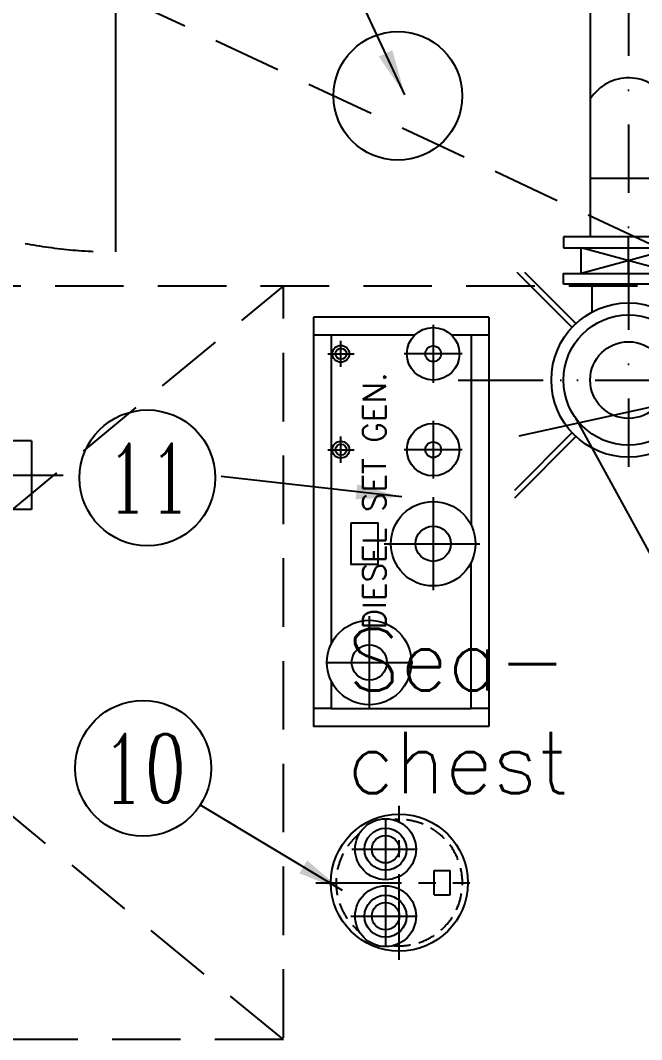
# Model space of a CAD drawing. Extents: x 33214 to 95067, y 8279 to 51908.
# Drawn here: x 45227 to 46587, y 18617 to 20849 of the extents above; entities that cross this region are included whole.
import ezdxf
from ezdxf.enums import TextEntityAlignment as Align

# ---------------------------------------------------------------- set-up
doc = ezdxf.new("R2010")
doc.units = 0
doc.header["$LTSCALE"] = 300
doc.header["$MEASUREMENT"] = 0
for name, pattern in [('AM_ISO08W050x2', [9, 6, -0.75, 1.5, -0.75]), ('CENTER', [3, 2.5, -0.25, 0, -0.25]), ('DASHDOT', [1, 0.5, -0.25, 0, -0.25]), ('DASHED', [0.75, 0.5, -0.25]), ('HIDDEN2', [0.1875, 0.125, -0.0625]), ('PHANTOM2', [1.25, 0.625, -0.125, 0.125, -0.125, 0.125, -0.125]), ('SNT-025', [0.74, 0.4, -0.17, 0, -0.17])]:
    doc.linetypes.add(name, pattern=pattern)
doc.layers.get('0').update_dxf_attribs({"linetype": 'CONTINUOUS'})
for name, color, linetype in [('025CON', 2, 'CONTINUOUS'), ('050CON', 4, 'CONTINUOUS'), ('CO1', 1, 'CONTINUOUS'), ('GENERATORSETT', 1, 'CONTINUOUS'), ('I0CE1', 1, 'CENTER'), ('I0CO1', 1, 'CONTINUOUS'), ('KOMP', 1, 'CONTINUOUS'), ('M0CE1', 1, 'CENTER'), ('M0CO2', 2, 'CONTINUOUS'), ('M0CO3', 3, 'CONTINUOUS'), ('POSNR', 2, 'CONTINUOUS'), ('Poz', 1, 'CONTINUOUS'), ('S0CO1', 1, 'CONTINUOUS'), ('S0CO2', 2, 'CONTINUOUS'), ('S0TX1', 1, 'CONTINUOUS'), ('SCE1', 1, 'DASHDOT'), ('Tanks', 9, 'CONTINUOUS')]:
    doc.layers.add(name, color=color, linetype=linetype)
doc.styles.add('18', font='romans', dxfattribs={"height": 180})
doc.styles.add('LIT2_5', font='Romanc.shx', dxfattribs={"width": 0.85})
doc.styles.get("Standard").update_dxf_attribs({"font": 'txt.shx', "height": 100})
doc.dimstyles.get("Standard").update_dxf_attribs({"dimscale": 100, "dimtxt": 100, "dimasz": 1, "dimexe": 0.05, "dimexo": 0.05, "dimgap": 0.5, "dimtad": 1, "dimdec": 0, "dimdsep": 46, "dimtxsty": 'STANDARD', "dimcen": 1.5, "dimclrd": 1, "dimclre": 1, "dimclrt": 2, "dimadec": 0, "dimazin": 0, "dimtfac": 1, "dimtdec": 0, "dimtmove": 2, "dimatfit": 3, "dimfxl": 1, "dimtolj": 1, "dimarcsym": 0})

# ---------------------------------------------------------------- blocks, each defined once
blk = doc.blocks.new('below 1-deck')
at = {"linetype": 'DASHED'}
for p, q in [((10000, 0), (14000, -1875)), ((14000, -1875), (9000, -1875)), ((13000, -3525), (11000, -1875)), ((11000, -3525), (13000, -1875)), ((13000, -4646), (13000, -1875)), ((13000, -3525), (9000, -3525))]:
    blk.add_line(p, q, dxfattribs=at)
at = {"linetype": 'DASHED', "insert": (13139.7, -2625.6), "char_height": 135, "attachment_point": 1, "style": '18'}
blk.add_mtext_dynamic_manual_height_columns('Sea-\\Pchest', width=1489.572, gutter_width=500, heights=[0], dxfattribs=at)
blk = doc.blocks.new('GENERATOR-CENTER')
at = {"layer": 'GENERATORSETT'}
blk.add_line((207.5, -700), (207.5, -1800), dxfattribs=at)
at = {"layer": 'GENERATORSETT', "linetype": 'DASHDOT'}
blk.add_arc((207.5, -750), 1050, 177.2706, 270, dxfattribs=at)
blk = doc.blocks.new('GENERATOR-BORDE')
at = {"layer": 'GENERATORSETT'}
for p, q in [((0, 75), (-60, 75)), ((0, -55.7), (0, 75)), ((0, -16.8), (0, 75)), ((-2671.2, 0), (68.9, 0)), ((0, -75), (0, -55.7)), ((0, -75), (-60, -75))]:
    blk.add_line(p, q, dxfattribs=at)
blk = doc.blocks.new('BOKSKJØLER-TOPVIEW')
at = {"layer": 'CO1'}
for p, q in [((-2072.5, 2438.9), (-1176.5, 2438.9)), ((-2072.5, 2438.9), (-2072.5, 2054.9)), ((-2033.5, 2438.9), (-2033.5, 2357.2)), ((-1215.5, 2438.9), (-1215.5, 2399.9)), ((-1176.5, 2438.9), (-1176.5, 2054.9)), ((-2033.5, 2399.9), (-1617.3, 2399.9)), ((-1215.5, 2399.9), (-1535.6, 2399.9)), ((-1215.5, 2093.9), (-1215.5, 2399.9)), ((-2033.5, 2276.6), (-2033.5, 2093.9)), ((-1992.5, 2086.2), (-1992.5, 2143.6)), ((-1782.5, 2086.2), (-1782.5, 2143.6)), ((-1963.8, 2114.9), (-2021.2, 2114.9)), ((-1753.8, 2114.9), (-1811.2, 2114.9)), ((-2033.5, 2093.9), (-2033.5, 2054.9)), ((-2033.5, 2093.9), (-1357.3, 2093.9)), ((-1275.6, 2093.9), (-1215.5, 2093.9)), ((-1215.5, 2093.9), (-1215.5, 2054.9)), ((-2072.5, 2054.9), (-1176.5, 2054.9))]:
    blk.add_line(p, q, dxfattribs=at)
blk.add_lwpolyline([(-1621.5, 2136.4), (-1531.5, 2136.4), (-1531.5, 2196.4), (-1621.5, 2196.4)], close=True, dxfattribs=at)
for centre, radius in [((-1576.5, 2316.9), 92.5), ((-1992.5, 2316.9), 57.5), ((-1782.5, 2316.9), 57.5), ((-1576.5, 2316.9), 38.5), ((-1992.5, 2316.9), 17.2), ((-1782.5, 2316.9), 17.2), ((-1316.5, 2176.9), 92.5), ((-1316.5, 2176.9), 38.5), ((-1992.5, 2114.9), 18.5), ((-1992.5, 2114.9), 12.1), ((-1782.5, 2114.9), 18.5), ((-1782.5, 2114.9), 12.1)]:
    blk.add_circle(centre, radius, dxfattribs=at)
at = {"layer": 'I0CE1', "linetype": 'AM_ISO08W050x2'}
for p, q in [((-1576.5, 2209.5), (-1576.5, 2418.7)), ((-1992.5, 2380.2), (-1992.5, 2253.7)), ((-1782.5, 2380.2), (-1782.5, 2253.7)), ((-2055.7, 2316.9), (-1929.2, 2316.9)), ((-1845.7, 2316.9), (-1719.2, 2316.9)), ((-1678.2, 2316.9), (-1474.7, 2316.9)), ((-1316.5, 2081.8), (-1316.5, 2272)), ((-1418.2, 2176.9), (-1214.7, 2176.9))]:
    blk.add_line(p, q, dxfattribs=at)
at = {"layer": 'S0TX1', "style": '18'}
blk.add_text('DIESEL SET GEN.', height=50, rotation=180, dxfattribs=at).set_placement((-1388.6, 2212.9))
blk = doc.blocks.new('POS')
at = {"layer": 'POSNR'}
blk.add_circle((0, 0), 148.7, dxfattribs=at)
at = {"layer": 'S0TX1', "linetype": 'Continuous', "style": 'LIT2_5', "width": 0.723514}
blk.add_attdef('POS', text='', height=150, dxfattribs=at).set_placement((1.8, -75.1), align=Align.CENTER)
blk = doc.blocks.new('BOXCOOLER FREQ.CONV.')
at = {"layer": '025CON'}
for p, q in [((-26.7, 76.4), (-26.7, 111.5)), ((26.7, 111.5), (-26.7, 111.5)), ((26.7, 76.4), (26.7, 111.5)), ((26.7, 76.4), (-26.7, 76.4))]:
    blk.add_line(p, q, dxfattribs=at)
for centre, radius in [((0, 0), 150), ((-73.3, -30), 66.7), ((73.3, -30), 66.7), ((-73.3, -30), 46), ((-73.3, -30), 30.1), ((73.3, -30), 46), ((73.3, -30), 30.1)]:
    blk.add_circle(centre, radius, dxfattribs=at)
at = {"layer": 'I0CO1', "linetype": 'PHANTOM2'}
for p, q in [((0, -182.7), (0, 169)), ((-73.3, -103.6), (-73.3, 36.7)), ((73.3, -98.6), (73.3, 36.7)), ((73.3, -106.1), (73.3, 36.7)), ((169, 0), (-169, 0)), ((-140, -30), (-6.7, -30)), ((6.7, -30), (140, -30))]:
    blk.add_line(p, q, dxfattribs=at)
at = {"layer": 'I0CO1', "linetype": 'HIDDEN2'}
for start, end in [(354.6944, 185.3056), (219.1925, 320.8075)]:
    blk.add_arc((0, 0), 138.3, start, end, dxfattribs=at)
blk = doc.blocks.new('B150')
at = {"layer": 'M0CE1'}
blk.add_line((24, 0), (104, 0), dxfattribs=at)
at = {"layer": 'M0CO3'}
for p, q in [((80, 142.5), (104, 142.5)), ((80, -142.5), (80, 142.5)), ((104, 142.5), (104, -142.5)), ((104, -142.5), (80, -142.5))]:
    blk.add_line(p, q, dxfattribs=at)
at = {"layer": 'M0CO3', "color": 3}
for p, q in [((24, 103.5), (80, -103.5)), ((80, 103.5), (24, -103.5)), ((24, 103.5), (80, 103.5)), ((24, -103.5), (80, -103.5))]:
    blk.add_line(p, q, dxfattribs=at)
blk = doc.blocks.new('seachest_cross')
at = {"layer": 'M0CO2'}
for p, q in [((51423, -9559.5), (51423, -7792.6)), ((51423, -9431.1), (51591.3, -9431.1)), ((51425.4, -9663.5), (51425.4, -9724.6))]:
    blk.add_line(p, q, dxfattribs=at)
at = {"layer": 'M0CO2', "linetype": 'Continuous'}
for p, q in [((51382.3, -9758), (51262.3, -9638)), ((51390.8, -9749.5), (51279.3, -9638)), ((51382.3, -9988.4), (51256, -10114.7)), ((51390.8, -9996.9), (51256, -10131.7))]:
    blk.add_line(p, q, dxfattribs=at)
at = {"layer": 'M0CO2'}
blk.add_lwpolyline([(51363.5, -9663.5), (51363.5, -9639.5), (51648.5, -9639.5), (51648.5, -9663.5), (51363.5, -9663.5)], close=True, dxfattribs=at)
blk.add_circle((51506, -9873.2), 169, dxfattribs=at)
at = {"layer": 'M0CO2', "linetype": 'Continuous'}
for radius in [142.5, 84]:
    blk.add_circle((51506, -9873.2), radius, dxfattribs=at)
at = {"layer": 'M0CO2'}
blk.add_arc((51506, -9309.9), 98.5, 30.0402, 147.3873, dxfattribs=at)
at = {"layer": 'SCE1'}
for p, q in [((51506, -5411.9), (51506, -10173.2)), ((51133, -9873.2), (51789.5, -9873.2)), ((51169.3, -9873.2), (51842.7, -9873.2))]:
    blk.add_line(p, q, dxfattribs=at)
at = {"layer": 'KOMP', "xscale": -1, "rotation": 270}
blk.add_blockref('B150', (51506, -9663.5), dxfattribs=at)
blk = doc.blocks.new('A$C361177E3')
for p, q in [((-149.9, -33.8), (-623, -137.1)), ((0, -33.4), (-150, -33.8)), ((-150, -733.8), (-149.9, -33.8)), ((-150, -733.8), (-499.7, -95.2)), ((0, -733.4), (-150, -733.8))]:
    blk.add_line(p, q)

msp = doc.modelspace()

# ---------------------------------------------------------------- linework, layer by layer
at = {"layer": 'M0CO2'}
msp.add_circle((46053.1, 20683.8), 140.9, dxfattribs=at)

# ---------------------------------------------------------------- block references
at = {"layer": '050CON', "rotation": 270}
msp.add_blockref('BOKSKJØLER-TOPVIEW', (43813.5, 18126.4), dxfattribs=at)
at = {"layer": 'GENERATORSETT', "linetype": 'SNT-025'}
msp.add_blockref('GENERATOR-CENTER', (45227.7, 22142), dxfattribs=at)
at = {"layer": 'GENERATORSETT', "linetype": 'SNT-025', "xscale": -1, "rotation": 180}
msp.add_blockref('GENERATOR-BORDE', (45251.4, 19853), dxfattribs=at)
at = {"layer": 'KOMP', "linetype": 'Continuous', "rotation": 270}
msp.add_blockref('BOXCOOLER FREQ.CONV.', (46056.1, 18960.6), dxfattribs=at)
at = {"layer": 'POSNR', "linetype": 'SNT-025'}
ref = msp.add_blockref('POS', (45504.8, 19847.2), dxfattribs=at)
ref.add_attrib('POS', '11', dxfattribs={"layer": 'Poz', "color": 2, "linetype": 'Continuous', "height": 150, "style": 'LIT2_5', "width": 0.723514}).set_placement((45506.6, 19772.1), align=Align.CENTER)
ref = msp.add_blockref('POS', (45495.6, 19211.3), dxfattribs=at)
ref.add_attrib('POS', '10', dxfattribs={"layer": 'Poz', "color": 2, "linetype": 'Continuous', "height": 150, "style": 'LIT2_5', "width": 0.723514}).set_placement((45497.5, 19136.2), align=Align.CENTER)
at = {"layer": 'S0CO1'}
msp.add_blockref('A$C361177E3', (46940.7, 20075.8), dxfattribs=at)
at = {"layer": 'S0CO2', "color": 6}
msp.add_blockref('seachest_cross', (-4948, 29934.6), dxfattribs=at)
at = {"layer": 'Tanks'}
msp.add_blockref('below 1-deck', (32802.6, 22142), dxfattribs=at)

# ---------------------------------------------------------------- leaders
at = {"layer": 'CO1', "linetype": 'Continuous'}
for points in [[(46068.4, 20686.3), (45855.3, 21142.9)], [(46061.8, 19805.4), (45666.3, 19850.3)]]:
    msp.add_leader(points, dimstyle='STANDARD', override={"dimgap": 0.1, "dimtad": 0}, dxfattribs=at)
at = {"layer": 'KOMP', "linetype": 'Continuous'}
msp.add_leader([(45931.6, 18943.8), (45620.7, 19130.7)], dimstyle='STANDARD', override={"dimgap": 0.1, "dimtad": 0}, dxfattribs=at)

doc.saveas('drawing.dxf')
